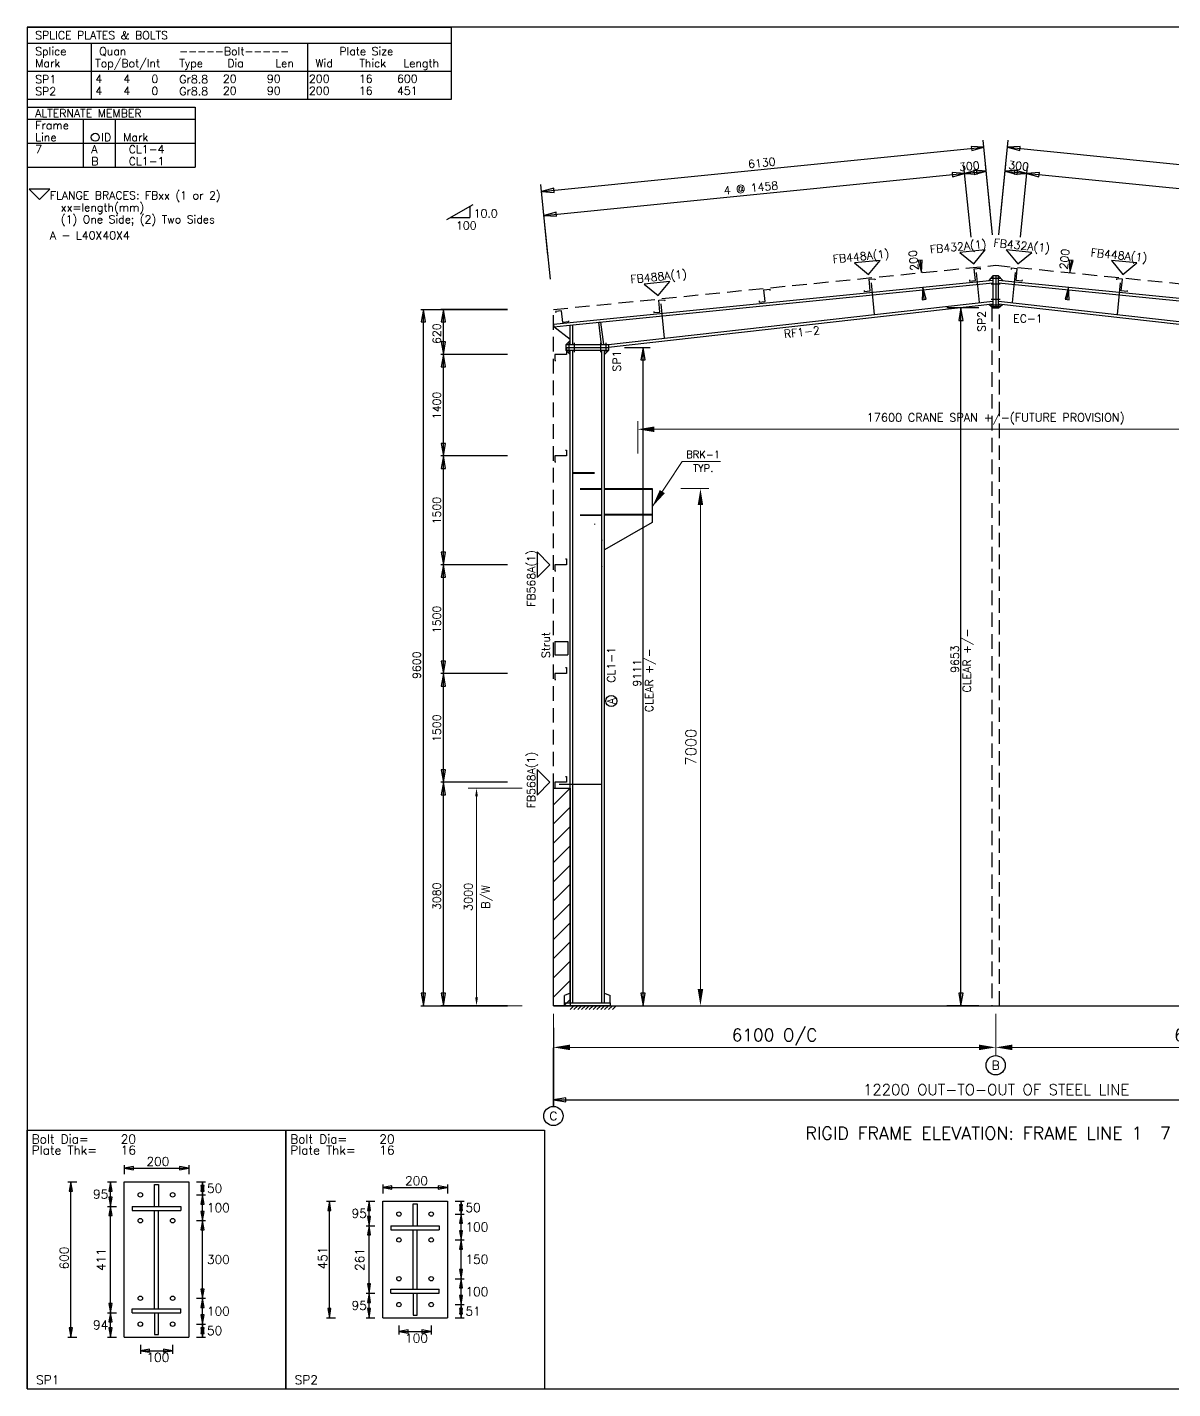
# Model space of a CAD drawing. Extents: x 0 to 26549, y 0 to 18774.
# Drawn here: x 0 to 15799, y 0 to 18774 of the extents above; entities that cross this region are included whole.
import ezdxf
from ezdxf.enums import TextEntityAlignment as Align

# ---------------------------------------------------------------- set-up
doc = ezdxf.new("R2010")
doc.units = 0
doc.header["$MEASUREMENT"] = 0
doc.linetypes.add('CONTIN', pattern=[0])
doc.linetypes.add('DASHED', pattern=[300.99, 200.69, -100.3])
doc.layers.get('0').update_dxf_attribs({"linetype": 'CONTIN'})
doc.layers.get('Defpoints').update_dxf_attribs({"linetype": 'CONTINUOUS'})
for name, color, linetype in [('1', 7, 'CONTIN'), ('10', 10, 'CONTIN'), ('11', 7, 'CONTIN'), ('12', 6, 'CONTIN'), ('13', 1, 'CONTIN'), ('14', 7, 'CONTIN'), ('15', 7, 'CONTIN'), ('2', 6, 'CONTIN'), ('22', 7, 'CONTIN'), ('26', 7, 'CONTIN'), ('3', 7, 'CONTIN'), ('5', 5, 'DASHED')]:
    doc.layers.add(name, color=color, linetype=linetype)
doc.styles.add('SIMPLEX', font='SIMPLEX')
doc.dimstyles.new('FOR D', dxfattribs={"dimscale": 114, "dimtxt": 2, "dimasz": 2, "dimexe": 1, "dimexo": 1, "dimgap": 1, "dimtad": 1, "dimdec": 0, "dimzin": 0, "dimdsep": 46, "dimtxsty": 'SIMPLEX', "dimcen": 1, "dimclrd": 6, "dimclre": 6, "dimclrt": 7, "dimadec": 0, "dimazin": 0, "dimtfac": 1, "dimtdec": 0, "dimtofl": 0, "dimtmove": 0, "dimatfit": 3, "dimfxl": 1, "dimtolj": 1, "dimtzin": 0, "dimlwd": 0, "dimlwe": 0, "dimarcsym": 1})
doc.dimstyles.new('FOR PLAN', dxfattribs={"dimscale": 115, "dimtxt": 2, "dimasz": 2, "dimexe": 1.5, "dimexo": 0.75, "dimgap": 0.9, "dimtad": 1, "dimdec": 0, "dimzin": 0, "dimdsep": 46, "dimtxsty": 'SIMPLEX', "dimcen": 0.09, "dimclrd": 6, "dimclre": 6, "dimclrt": 7, "dimadec": 0, "dimazin": 0, "dimtfac": 1, "dimtdec": 0, "dimtmove": 0, "dimatfit": 3, "dimfxl": 1, "dimtolj": 1, "dimtzin": 0, "dimlwd": 0, "dimlwe": 0, "dimarcsym": 0})

# ---------------------------------------------------------------- blocks, each defined once
blk = doc.blocks.new('ARROWF')
for p, q in [((0, 0), (-172, 29)), ((-172, 29), (-172, -29)), ((-172, -29), (0, 0))]:
    blk.add_line(p, q)
blk = doc.blocks.new('EPBLK1')
for p, q in [((0, 0), (0, 1605.5531)), ((0, 1605.5531), (1605.5531, 1605.5531)), ((1605.5531, 1605.5531), (1605.5531, 0)), ((602.082397, 321.110626), (602.082397, 1284.4425)), ((602.082397, 1284.4425), (1003.4707, 1284.4425)), ((790.233215, 1131.91504), (790.233215, 1268.13013)), ((790.233215, 1268.13013), (815.320007, 1268.13013)), ((815.320007, 1268.13013), (815.320007, 1131.91504)), ((1003.4707, 1284.4425), (1003.4707, 321.110626)), ((652.255981, 1131.91504), (953.297241, 1131.91504)), ((652.255981, 1131.91504), (652.255981, 1106.82825)), ((652.255981, 1106.82825), (953.297241, 1106.82825)), ((790.233215, 497.119354), (790.233215, 1106.82825)), ((815.320007, 497.119354), (815.320007, 1106.82825)), ((953.297241, 1131.91504), (953.297241, 1106.82825)), ((652.255981, 497.119354), (953.297241, 497.119354)), ((652.255981, 472.032593), (652.255981, 497.119354)), ((652.255981, 472.032593), (953.297241, 472.032593)), ((790.233215, 472.032654), (790.233215, 337.423065)), ((815.320007, 337.423065), (815.320007, 472.032654)), ((953.297241, 472.032593), (953.297241, 497.119354)), ((602.082397, 321.110626), (1003.4707, 321.110626)), ((790.233215, 337.423065), (815.320007, 337.423065)), ((0, 0), (1605.5531, 0))]:
    blk.add_line(p, q)
for centre in [(702.429504, 1204.16479), (903.123657, 1204.16479), (702.429504, 1043.6095), (903.123657, 1043.6095), (702.429504, 561.943604), (903.123657, 561.943604), (702.429504, 401.388275), (903.123657, 401.388275)]:
    blk.add_circle(centre, 13.797722)
at = {"layer": '2'}
for p, q in [((602.082397, 1387.80005), (602.082397, 1332.60913)), ((602.082397, 1369.40308), (1003.4707, 1369.40308)), ((1003.4707, 1387.80005), (1003.4707, 1332.60913)), ((252.540131, 1284.4425), (307.731018, 1284.4425)), ((270.937073, 321.110626), (270.937073, 1284.4425)), ((498.724945, 1284.4425), (553.915833, 1284.4425)), ((517.121887, 1131.91504), (517.121887, 1284.4425)), ((1051.63733, 1284.4425), (1106.82813, 1284.4425)), ((1088.43127, 1204.16479), (1088.43127, 1284.4425)), ((1051.63733, 1204.16479), (1106.82813, 1204.16479)), ((1051.63733, 1204.16479), (1106.82813, 1204.16479)), ((1088.43127, 1043.6095), (1088.43127, 1204.16479)), ((498.724945, 1131.91504), (553.915833, 1131.91504)), ((498.724945, 1131.91504), (553.915833, 1131.91504)), ((517.121887, 472.032593), (517.121887, 1131.91504)), ((1051.63733, 1043.6095), (1106.82813, 1043.6095)), ((1051.63733, 1043.6095), (1106.82813, 1043.6095)), ((1088.43127, 561.943604), (1088.43127, 1043.6095)), ((1051.63733, 561.943604), (1106.82813, 561.943604)), ((1051.63733, 561.943604), (1106.82813, 561.943604)), ((1088.43127, 401.388275), (1088.43127, 561.943604)), ((498.724945, 472.032593), (553.915833, 472.032593)), ((498.724945, 472.032593), (553.915833, 472.032593)), ((517.121887, 321.110626), (517.121887, 472.032593)), ((1051.63733, 401.388275), (1106.82813, 401.388275)), ((1051.63733, 401.388275), (1106.82813, 401.388275)), ((1088.43127, 321.110626), (1088.43127, 401.388275)), ((252.540131, 321.110626), (307.731018, 321.110626)), ((498.724945, 321.110626), (553.915833, 321.110626)), ((702.429504, 272.944031), (702.429504, 217.753159)), ((903.123657, 272.944031), (903.123657, 217.753159)), ((1051.63733, 321.110626), (1106.82813, 321.110626)), ((702.429504, 236.150116), (903.123657, 236.150116))]:
    blk.add_line(p, q, dxfattribs=at)
at = {"layer": '2', "xscale": 0.333, "yscale": 0.333, "zscale": 0.333}
for p, rotation in [((602.082397, 1369.40308), 180), ((270.937073, 1284.4425), 90), ((517.121887, 1284.4425), 89.99998470000001), ((1088.43127, 1284.4425), 89.99998470000001), ((517.121887, 1131.91504), 270), ((1088.43127, 1204.16479), 89.99998470000001), ((1088.43127, 1204.16479), 270), ((517.121887, 1131.91504), 89.99998470000001), ((1088.43127, 1043.6095), 270), ((1088.43127, 1043.6095), 89.99998470000001), ((1088.43127, 561.943604), 270), ((517.121887, 472.032593), 270), ((1088.43127, 561.943604), 89.99998470000001), ((517.121887, 472.032593), 89.99998470000001), ((1088.43127, 401.388275), 270), ((270.937073, 321.110626), 270), ((517.121887, 321.110626), 270), ((1088.43127, 401.388275), 89.99998470000001), ((1088.43127, 321.110626), 270), ((702.429504, 236.150116), 180)]:
    blk.add_blockref('ARROWF', p, dxfattribs=dict(at, rotation=rotation))
for p in [(1003.4707, 1369.40308), (903.123657, 236.150116)]:
    blk.add_blockref('ARROWF', p, dxfattribs=at)
at = {"layer": '11', "style": 'SIMPLEX'}
for s, p in [('Bolt Dia=', (27.595444, 1522.76685)), ('20', (580.774353, 1522.76685)), ('Plate Thk=', (27.595444, 1453.7782)), ('16', (580.774353, 1453.7782)), ('200', (740.686829, 1383.20068)), ('50', (1116.02661, 1216.70825)), ('100', (1116.02661, 1096.29175)), ('300', (1116.02661, 775.181091)), ('100', (1116.02661, 454.070496)), ('50', (1116.02661, 333.653992)), ('100', (740.686829, 167.161499)), ('SP1', (55.190888, 27.595444))]:
    blk.add_text(s, height=55.1908875, dxfattribs=at).set_placement(p)
for s, p in [('95', (503.324219, 1208.17871)), ('94', (503.324219, 396.571625))]:
    blk.add_text(s, height=55.1908875, dxfattribs=at).set_placement(p, align=Align.MIDDLE_RIGHT)
blk.add_text('600', height=55.1908875, rotation=90, dxfattribs=at).set_placement((257.139374, 740.686829))
blk.add_text('411', height=55.1908875, rotation=90, dxfattribs=at).set_placement((503.324219, 801.973816), align=Align.BOTTOM_CENTER)
blk = doc.blocks.new('EPBLK2')
for p, q in [((0, 0), (0, 1605.5531)), ((0, 1605.5531), (1605.5531, 1605.5531)), ((1605.5531, 1605.5531), (1605.5531, 0)), ((602.082397, 440.780548), (602.082397, 1164.77258)), ((602.082397, 1164.77258), (1003.4707, 1164.77258)), ((790.233215, 1012.29321), (790.233215, 1148.46021)), ((790.233215, 1148.46021), (815.320007, 1148.46021)), ((815.320007, 1148.46021), (815.320007, 1012.29321)), ((1003.4707, 1164.77258), (1003.4707, 440.780548)), ((652.255981, 1012.29321), (953.297241, 1012.29321)), ((652.255981, 1012.29321), (652.255981, 987.206482)), ((652.255981, 987.206482), (953.297241, 987.206482)), ((790.233215, 618.346619), (790.233215, 987.206482)), ((815.320007, 618.346619), (815.320007, 987.206482)), ((953.297241, 1012.29321), (953.297241, 987.206482)), ((652.255981, 618.346619), (953.297241, 618.346619)), ((652.255981, 593.259827), (652.255981, 618.346619)), ((652.255981, 593.259827), (953.297241, 593.259827)), ((790.233215, 593.259888), (790.233215, 457.092987)), ((815.320007, 457.092987), (815.320007, 593.259888)), ((953.297241, 593.259827), (953.297241, 618.346619)), ((602.082397, 440.780548), (1003.4707, 440.780548)), ((790.233215, 457.092987), (815.320007, 457.092987)), ((0, 0), (1605.5531, 0))]:
    blk.add_line(p, q)
for centre in [(702.429504, 1084.49487), (903.123657, 1084.49487), (702.429504, 923.939636), (903.123657, 923.939636), (702.429504, 683.106628), (903.123657, 683.106628), (702.429504, 522.551331), (903.123657, 522.551331)]:
    blk.add_circle(centre, 13.797722)
at = {"layer": '2'}
for p, q in [((602.082397, 1268.13013), (602.082397, 1212.93921)), ((1003.4707, 1268.13013), (1003.4707, 1212.93921)), ((602.082397, 1249.73315), (1003.4707, 1249.73315)), ((252.540131, 1164.77258), (307.731018, 1164.77258)), ((270.937073, 440.780548), (270.937073, 1164.77258)), ((498.724945, 1164.77258), (553.915833, 1164.77258)), ((517.121887, 1012.29321), (517.121887, 1164.77258)), ((1051.63733, 1164.77258), (1106.82813, 1164.77258)), ((1088.43127, 1084.49487), (1088.43127, 1164.77258)), ((1051.63733, 1084.49487), (1106.82813, 1084.49487)), ((1051.63733, 1084.49487), (1106.82813, 1084.49487)), ((1088.43127, 923.939636), (1088.43127, 1084.49487)), ((498.724945, 1012.29321), (553.915833, 1012.29321)), ((498.724945, 1012.29321), (553.915833, 1012.29321)), ((517.121887, 593.259888), (517.121887, 1012.29321)), ((1051.63733, 923.939636), (1106.82813, 923.939636)), ((1051.63733, 923.939636), (1106.82813, 923.939636)), ((1088.43127, 683.106628), (1088.43127, 923.939636)), ((1051.63733, 683.106628), (1106.82813, 683.106628)), ((1051.63733, 683.106628), (1106.82813, 683.106628)), ((1088.43127, 522.551331), (1088.43127, 683.106628)), ((498.724945, 593.259888), (553.915833, 593.259888)), ((498.724945, 593.259888), (553.915833, 593.259888)), ((517.121887, 440.780548), (517.121887, 593.259888)), ((1051.63733, 522.551331), (1106.82813, 522.551331)), ((1051.63733, 522.551331), (1106.82813, 522.551331)), ((1088.43127, 440.780548), (1088.43127, 522.551331)), ((252.540131, 440.780548), (307.731018, 440.780548)), ((498.724945, 440.780548), (553.915833, 440.780548)), ((1051.63733, 440.780548), (1106.82813, 440.780548)), ((702.429504, 392.613953), (702.429504, 337.423065)), ((702.429504, 355.820038), (903.123657, 355.820038)), ((903.123657, 392.613953), (903.123657, 337.423065))]:
    blk.add_line(p, q, dxfattribs=at)
at = {"layer": '2', "xscale": 0.333, "yscale": 0.333, "zscale": 0.333}
for p, rotation in [((602.082397, 1249.73315), 180), ((270.937073, 1164.77258), 90), ((517.121887, 1164.77258), 89.99998470000001), ((1088.43127, 1164.77258), 89.99998470000001), ((1088.43127, 1084.49487), 270), ((517.121887, 1012.29321), 270), ((1088.43127, 1084.49487), 89.99998470000001), ((517.121887, 1012.29321), 89.99998470000001), ((1088.43127, 923.939636), 270), ((1088.43127, 923.939636), 89.99998470000001), ((1088.43127, 683.106628), 89.99998470000001), ((1088.43127, 683.106628), 270), ((517.121887, 593.259888), 89.99998470000001), ((517.121887, 593.259888), 270), ((1088.43127, 522.551331), 89.99998470000001), ((1088.43127, 522.551331), 270), ((270.937073, 440.780548), 270), ((517.121887, 440.780548), 270), ((1088.43127, 440.780548), 270), ((702.429504, 355.820038), 180)]:
    blk.add_blockref('ARROWF', p, dxfattribs=dict(at, rotation=rotation))
for p in [(1003.4707, 1249.73315), (903.123657, 355.820038)]:
    blk.add_blockref('ARROWF', p, dxfattribs=at)
at = {"layer": '11', "style": 'SIMPLEX'}
for s, p in [('Bolt Dia=', (27.595444, 1522.76685)), ('20', (580.774353, 1522.76685)), ('Plate Thk=', (27.595444, 1453.7782)), ('16', (580.774353, 1453.7782)), ('200', (740.686829, 1263.53088)), ('50', (1116.02661, 1097.03833)), ('100', (1116.02661, 976.621887)), ('150', (1116.02661, 775.927673)), ('100', (1116.02661, 575.233521)), ('51', (1116.02661, 454.070496)), ('100', (740.686829, 286.831421)), ('SP2', (55.190888, 27.595444))]:
    blk.add_text(s, height=55.1908875, dxfattribs=at).set_placement(p)
for p in [(503.324219, 1088.53296), (503.324219, 517.020203)]:
    blk.add_text('95', height=55.1908875, dxfattribs=at).set_placement(p, align=Align.MIDDLE_RIGHT)
blk.add_text('451', height=55.1908875, rotation=90, dxfattribs=at).set_placement((257.139374, 740.686829))
blk.add_text('261', height=55.1908875, rotation=90, dxfattribs=at).set_placement((503.324219, 802.77655), align=Align.BOTTOM_CENTER)
blk = doc.blocks.new('RF1BLT1', base_point=(0, 22.86))
at = {"layer": '3'}
for p, q in [((0, 22.86), (134.62, 22.86)), ((0, 22.86), (0, 0)), ((134.62, 0), (134.62, 22.86)), ((0, 17.78), (134.62, 17.78)), ((20.32, 17.78), (20.32, 0)), ((88.9, 17.78), (88.9, 0)), ((0, 8.89), (134.62, 8.89)), ((0, 0), (134.62, 0)), ((0, 0), (134.62, 0))]:
    blk.add_line(p, q, dxfattribs=at)
at = {"layer": '1', "style": 'SIMPLEX'}
for s, p in [('SPLICE PLATES & BOLTS', (2.54, 19.05)), ('Splice', (2.54, 13.97)), ('Top/Bot/Int', (21.59, 10.16)), ('Quan', (22.86, 13.97)), ('-----Bolt-----', (48.26, 13.97)), ('Plate Size', (99.06, 13.97)), ('Mark', (2.54, 10.16)), ('Type', (48.26, 10.16)), ('Dia', (63.5, 10.16)), ('Len', (78.74, 10.16)), ('Wid', (91.44, 10.16)), ('Thick', (105.41, 10.16)), ('Length', (119.38, 10.16)), ('SP1', (2.54, 5.08)), ('   4', (15.94, 5.18)), ('   4', (24.83, 5.18)), ('   0', (33.72, 5.18)), ('Gr8.8', (48.26, 5.08)), ('        20', (46.95, 5.23)), ('        90', (60.92, 5.23)), ('       200', (76.16, 5.23)), ('        16', (90.13, 5.23)), ('       600', (104.1, 5.23)), ('SP2', (2.54, 1.27)), ('   4', (15.94, 1.37)), ('   4', (24.83, 1.37)), ('   0', (33.72, 1.37)), ('Gr8.8', (48.26, 1.27)), ('        20', (46.95, 1.42)), ('        90', (60.92, 1.42)), ('       200', (76.16, 1.42)), ('        16', (90.13, 1.42)), ('       451', (104.1, 1.42))]:
    blk.add_text(s, height=2.54, dxfattribs=at).set_placement(p)
blk = doc.blocks.new('RF1ID')
for p, q in [((0, 0), (2318.01733, 0)), ((0, 0), (0, -827.86334)), ((2318.01733, 0), (2318.01733, -827.86334)), ((0, -165.57266), (2318.01733, -165.57266)), ((0, -165.57266), (2318.01733, -165.57266)), ((772.672424, -165.57266), (772.672424, -827.86334)), ((1214.19946, -165.57266), (1214.19946, -827.86334)), ((0, -496.71799), (2318.01733, -496.71799)), ((0, -496.71799), (2318.01733, -496.71799)), ((0, -827.86334), (2318.01733, -827.86334)), ((0, -827.86334), (2318.01733, -827.86334)), ((0, -827.86334), (2318.01733, -827.86334))]:
    blk.add_line(p, q)
at = {"layer": '14'}
blk.add_circle((938.245117, -413.93173), 55.190888, dxfattribs=at)
at = {"layer": '14', "style": 'SIMPLEX'}
for s, p in [('ALTERNATE MEMBER', (110.381775, -137.97722)), ('Frame', (110.381775, -303.54987)), ('Line', (110.381775, -469.12256)), ('ID', (1021.03143, -469.12256)), ('Mark', (1324.5813, -469.12256))]:
    blk.add_text(s, height=110.381775, dxfattribs=at).set_placement(p)
at = {"layer": '26', "style": 'SIMPLEX'}
for s, p in [('7', (110.381775, -634.69519)), ('A', (883.054199, -634.69519)), (' CL1-4', (1324.5813, -634.69519)), ('B', (883.054199, -800.26794)), (' CL1-1', (1324.5813, -800.26794))]:
    blk.add_text(s, height=110.381775, dxfattribs=at).set_placement(p)
blk = doc.blocks.new('MARKER')
for p, q in [((176.610855, 176.610855), (-176.61086, 176.610855)), ((-176.61086, 176.610855), (0, 0)), ((0, 0), (176.610855, 176.610855))]:
    blk.add_line(p, q)
blk = doc.blocks.new('RF1FBR')
at = {"xscale": 0.8, "yscale": 0.8, "zscale": 0.8}
blk.add_blockref('MARKER', (168.884125, -331.14532), dxfattribs=at)
at = {"layer": '14', "style": 'SIMPLEX'}
for s, p in [('FLANGE BRACES: FBxx (1 or 2)', (312.380463, -331.14532)), ('  xx=length(mm)', (312.380463, -496.71799)), ('  (1) One Side; (2) Two Sides', (312.380463, -662.29065)), ('A - L40X40X4', (312.380463, -883.05414))]:
    blk.add_text(s, height=110.381775, dxfattribs=at).set_placement(p)
blk = doc.blocks.new('ZCOL')
for p, q in [((10.2, 0), (0, 0)), ((0, 0), (0, -25.4)), ((10.2, -2.5), (10.2, 0)), ((-10.2, -25.4), (-10.2, -22.9)), ((0, -25.4), (-10.2, -25.4))]:
    blk.add_line(p, q)
blk = doc.blocks.new('*D33')
at = {"color": 6, "linetype": 'Continuous', "lineweight": 0}
for p, q in [((7257, 5168), (7257, 4593)), ((13357, 5168), (13357, 4593)), ((7485, 4707), (13129, 4707))]:
    blk.add_line(p, q, dxfattribs=at)
at = {"color": 6, "linetype": 'Continuous'}
for points in [[(7485, 4745), (7485, 4669), (7257, 4707)], [(13129, 4669), (13129, 4745), (13357, 4707)]]:
    blk.add_solid(points, dxfattribs=at)
at = {"layer": 'Defpoints', "color": 0, "linetype": 'Continuous'}
for p in [(7257, 5282), (13357, 5282), (13357, 4707)]:
    blk.add_point(p, dxfattribs=at)
at = {"color": 7, "linetype": 'Continuous', "insert": (10307, 4849), "char_height": 171, "attachment_point": 5, "style": 'SIMPLEX'}
blk.add_mtext('\\A1;6100 O/C', dxfattribs=at)
blk = doc.blocks.new('*D34')
at = {"color": 6, "linetype": 'Continuous', "lineweight": 0}
for p, q in [((13357, 5168), (13357, 4593)), ((19457, 5168), (19457, 4593)), ((13585, 4707), (19229, 4707))]:
    blk.add_line(p, q, dxfattribs=at)
at = {"color": 6, "linetype": 'Continuous'}
for points in [[(13585, 4745), (13585, 4669), (13357, 4707)], [(19229, 4669), (19229, 4745), (19457, 4707)]]:
    blk.add_solid(points, dxfattribs=at)
at = {"layer": 'Defpoints', "color": 0, "linetype": 'Continuous'}
for p in [(13357, 5282), (19457, 5282), (19457, 4707)]:
    blk.add_point(p, dxfattribs=at)
at = {"color": 7, "linetype": 'Continuous', "insert": (16407, 4849), "char_height": 171, "attachment_point": 5, "style": 'SIMPLEX'}
blk.add_mtext('\\A1;6100 C/O', dxfattribs=at)
blk = doc.blocks.new('*D39')
at = {"color": 6, "linetype": 'Continuous', "lineweight": 0}
for p, q in [((6824, 8282), (6083, 8282)), ((6197, 8168), (6197, 5396)), ((6824, 5282), (6083, 5282))]:
    blk.add_line(p, q, dxfattribs=at)
at = {"color": 6, "linetype": 'Continuous'}
for points in [[(6216, 8168), (6178, 8168), (6197, 8282)], [(6178, 5396), (6216, 5396), (6197, 5282)]]:
    blk.add_solid(points, dxfattribs=at)
at = {"layer": 'Defpoints', "color": 0, "linetype": 'Continuous'}
for p in [(6938, 8282), (6197, 5282), (6938, 5282)]:
    blk.add_point(p, dxfattribs=at)
at = {"color": 7, "linetype": 'Continuous', "char_height": 114, "attachment_point": 5, "rotation": 90, "style": 'SIMPLEX'}
for s, insert in [('\\A1;3000 ', (6083, 6782)), ('B/W', (6341, 6782))]:
    blk.add_mtext(s, dxfattribs=dict(at, insert=insert))
blk = doc.blocks.new('*D43')
at = {"color": 6, "linetype": 'Continuous', "lineweight": 0}
for p, q in [((8421, 12896), (8421, 13344)), ((18293, 12896), (18293, 13344)), ((8649, 13230), (18065, 13230))]:
    blk.add_line(p, q, dxfattribs=at)
at = {"color": 6, "linetype": 'Continuous'}
for points in [[(8649, 13268), (8649, 13192), (8421, 13230)], [(18065, 13192), (18065, 13268), (18293, 13230)]]:
    blk.add_solid(points, dxfattribs=at)
at = {"layer": 'Defpoints', "color": 0, "linetype": 'Continuous'}
for p in [(18293, 13230), (8421, 12782), (18293, 12782)]:
    blk.add_point(p, dxfattribs=at)
at = {"color": 7, "linetype": 'Continuous', "insert": (13357, 13374), "char_height": 114, "attachment_point": 5, "style": 'SIMPLEX'}
blk.add_mtext('\\A1;17600 CRANE SPAN +/-(FUTURE PROVISION)', dxfattribs=at)
blk = doc.blocks.new('*D48')
at = {"color": 6, "linetype": 'Continuous', "lineweight": 0}
for p, q in [((9014, 12412), (9399, 12412)), ((9285, 12184), (9285, 5510)), ((9215, 5282), (9399, 5282))]:
    blk.add_line(p, q, dxfattribs=at)
at = {"color": 6, "linetype": 'Continuous'}
for points in [[(9323, 12184), (9247, 12184), (9285, 12412)], [(9247, 5510), (9323, 5510), (9285, 5282)]]:
    blk.add_solid(points, dxfattribs=at)
at = {"layer": 'Defpoints', "color": 0, "linetype": 'Continuous'}
for p in [(8900, 12412), (9101, 5282), (9285, 5282)]:
    blk.add_point(p, dxfattribs=at)
at = {"color": 7, "linetype": 'Continuous', "insert": (9154, 8847), "char_height": 148.2, "attachment_point": 5, "rotation": 90, "style": 'SIMPLEX'}
blk.add_mtext('\\A1;7000', dxfattribs=at)

msp = doc.modelspace()

# ---------------------------------------------------------------- hatches: boundary and pattern name
at = {"linetype": 'Continuous'}
h = msp.add_hatch(dxfattribs=at)
h.set_pattern_fill('ANSI31', color=1, scale=1500)
h.paths.add_polyline_path([(19227, 8281.9), (19457, 8281.9), (19457, 5281.9), (19227, 5281.9)])
h.paths.add_polyline_path([(7257, 8281.9), (7487, 8281.9), (7487, 5281.9), (7257, 5281.9)])

# ---------------------------------------------------------------- linework, layer by layer
msp.add_lwpolyline([(7257, 8281.9), (7487, 8281.9), (7487, 5281.9), (7257, 5281.9)], close=True, dxfattribs=at)
at = {"layer": '1'}
for p, q in [((7257, 14680.9), (13318.9, 15287.1)), ((7525.1, 14669.5), (13318.9, 15248.8)), ((11639.2, 15248.4), (11682.8, 14813)), ((13089.6, 15393.4), (13131.3, 14976)), ((13420.5, 15308), (13293.5, 15308)), ((13420.5, 15231.8), (13293.5, 15231.8)), ((13318.9, 15346.1), (13318.9, 14903.9)), ((13395.1, 15346.1), (13318.9, 15346.1)), ((13357, 15346.1), (13357, 14903.9)), ((13395.1, 14903.9), (13395.1, 15346.1)), ((13395.1, 15287.1), (19457, 14680.9)), ((13395.1, 15248.8), (19188.9, 14669.5)), ((13624.5, 15393.4), (13582.7, 14976)), ((15074.9, 15248.4), (15031.3, 14813)), ((7975.9, 14395.8), (13318.9, 14997.1)), ((7975.9, 14357.5), (13318.9, 14958.8)), ((8738.5, 14958.3), (8785.6, 14486.9)), ((13420.5, 15018.2), (13293.5, 15018.2)), ((13420.5, 14942), (13293.5, 14942)), ((13318.9, 14903.9), (13395.1, 14903.9)), ((13395.1, 14997.1), (18738.1, 14395.8)), ((13395.1, 14958.8), (18738.1, 14357.5)), ((7257, 14680.9), (7260.8, 14643)), ((7260.8, 14643), (7525.1, 14669.5)), ((7487, 14395.8), (7487, 14665.7)), ((7525.1, 14395.8), (7525.1, 14669.5)), ((7883.4, 14705.3), (7908.6, 14708.3)), ((7920.6, 14395.6), (7883.4, 14705.3)), ((7908.6, 14708.3), (7945.8, 14398.6)), ((7487, 14466.3), (7260.8, 14643)), ((8020.4, 14395.8), (7429.9, 14395.8)), ((7429.9, 14395.8), (7429.9, 14319.6)), ((7429.9, 14357.7), (8020.4, 14357.7)), ((7429.9, 14319.6), (8020.4, 14319.6)), ((7468, 14421.2), (7468, 14294.2)), ((7487, 5320), (7487, 14319.6)), ((7525.1, 5320), (7525.1, 14319.6)), ((7544.2, 14421.2), (7544.2, 14294.2)), ((7906.1, 14421.2), (7906.1, 14294.2)), ((7925.1, 5320), (7925.1, 14319.6)), ((7963.2, 5320), (7963.2, 14319.6)), ((7982.3, 14421.2), (7982.3, 14294.2)), ((8020.4, 14319.6), (8020.4, 14395.8)), ((7525.1, 12631.9), (7825.1, 12631.9)), ((7525.1, 12631.9), (7825.1, 12631.9)), ((7525.1, 12625.9), (7825.1, 12625.9)), ((7525.1, 12625.9), (7825.1, 12625.9)), ((7625.1, 12411.9), (7925.1, 12411.9)), ((7625.1, 12411.9), (7925.1, 12411.9)), ((7625.1, 12405.9), (7925.1, 12405.9)), ((7625.1, 12405.9), (7925.1, 12405.9)), ((7963.2, 12411.9), (8621.2, 12411.9)), ((7963.2, 12411.9), (8621.2, 12411.9)), ((7963.2, 12403.9), (8621.2, 12403.9)), ((7963.2, 12403.9), (8621.2, 12403.9)), ((8621.2, 12411.9), (8621.2, 12045.9)), ((7625.1, 12051.9), (7925.1, 12051.9)), ((7625.1, 12051.9), (7925.1, 12051.9)), ((7625.1, 12045.9), (7925.1, 12045.9)), ((7625.1, 12045.9), (7925.1, 12045.9)), ((8621.2, 12053.9), (7963.2, 12053.9)), ((8621.2, 12053.9), (7963.2, 12053.9)), ((8621.2, 12045.9), (7963.2, 12045.9)), ((8621.2, 12045.9), (7963.2, 12045.9)), ((8621.2, 12045.9), (8621.2, 11945.9)), ((7825.1, 11923.9), (7825.1, 11917.9)), ((7825.1, 11923.9), (7825.1, 11917.9)), ((8621.2, 11945.9), (7963.2, 11566.1)), ((7925.1, 11703.9), (7925.1, 11697.9)), ((7925.1, 11703.9), (7925.1, 11697.9)), ((7925.1, 11343.9), (7925.1, 11337.9)), ((7925.1, 11343.9), (7925.1, 11337.9)), ((7337.5, 8337.9), (7925.1, 8337.9)), ((7487, 5453.9), (7410.8, 5421.6)), ((7963.2, 5453.9), (8039.4, 5421.6)), ((7410.8, 5320), (7410.8, 5421.6)), ((7410.8, 5281.9), (7410.8, 5320)), ((7410.8, 5320), (8039.4, 5320)), ((8039.4, 5281.9), (7410.8, 5281.9)), ((7487, 5320), (7963.2, 5320)), ((8039.4, 5320), (8039.4, 5421.6)), ((8039.4, 5320), (8039.4, 5281.9))]:
    msp.add_line(p, q, dxfattribs=at)
at = {"layer": '10'}
for p, q in [((7276.1, 10302.4), (7276.1, 10121.5)), ((7276.1, 10302.4), (7457, 10302.4)), ((7457, 10302.4), (7457, 10121.5)), ((7276.1, 10121.5), (7457, 10121.5))]:
    msp.add_line(p, q, dxfattribs=at)
at = {"layer": '12'}
for p, q in [((13016.7, 15880.4), (12919.2, 16854.9)), ((13315.2, 15910.2), (13217.8, 16884.7)), ((13398.9, 15910.2), (13496.3, 16884.7)), ((13697.4, 15880.4), (13794.8, 16854.9)), ((7215.2, 15300.2), (7117.8, 16274.7)), ((5426.9, 14881.9), (6622.7, 14881.9)), ((6622.7, 14881.9), (5702.9, 14881.9)), ((13126.3, 14903.9), (12684.8, 14903.9)), ((8236.2, 14357.5), (8589.4, 14357.5)), ((6622.7, 14261.9), (5702.9, 14261.9)), ((6622.7, 12861.9), (5702.9, 12861.9)), ((6622.7, 11361.9), (5702.9, 11361.9)), ((6622.7, 9861.9), (5702.9, 9861.9)), ((6622.7, 8361.9), (5702.9, 8361.9)), ((5426.9, 5281.9), (6622.7, 5281.9)), ((6622.7, 5281.9), (5702.9, 5281.9)), ((8236.2, 5281.9), (8589.4, 5281.9)), ((13126.3, 5281.9), (12684.8, 5281.9)), ((7257, 4978.9), (7257, 3893.6)), ((7257, 3893.6), (7257, 4700.7))]:
    msp.add_line(p, q, dxfattribs=at)
at = {"layer": '13'}
for centre in [(13357, 4460.7), (7257, 3761.1)]:
    msp.add_circle(centre, 132.5, dxfattribs=at)
at = {"layer": '2'}
for p, q in [((7094.4, 16508.4), (13194.4, 17118.4)), ((13282.3, 16239.7), (13184.8, 17214.2)), ((13431.8, 16239.7), (13529.3, 17214.2)), ((13519.7, 17118.4), (19619.7, 16508.4)), ((7127.4, 16178.9), (13227.4, 16788.9)), ((13486.7, 16788.9), (19586.7, 16178.9)), ((7182.3, 15629.7), (7084.8, 16604.2)), ((12316.9, 15554.3), (12333.3, 15389.6)), ((14397.2, 15554.3), (14380.7, 15389.6)), ((12369.7, 15025.8), (12353.2, 15190.6)), ((14344.4, 15025.8), (14360.8, 15190.6)), ((5463.7, 5281.9), (5463.7, 14881.9)), ((5739.7, 5281.9), (5739.7, 14881.9)), ((12877.4, 5281.9), (12877.4, 14903.9)), ((8493.1, 5281.9), (8493.1, 14357.5)), ((7257, 5281.9), (19457, 5281.9)), ((7487, 5281.9), (8145.9, 5281.9)), ((7487, 5229), (7540, 5281.9)), ((7540, 5229), (7593, 5281.9)), ((7593, 5229), (7646, 5281.9)), ((7646, 5229), (7699, 5281.9)), ((7699, 5229), (7752, 5281.9)), ((7752, 5229), (7804.9, 5281.9)), ((7804.9, 5229), (7857.9, 5281.9)), ((7857.9, 5229), (7910.9, 5281.9)), ((7910.9, 5229), (7963.9, 5281.9)), ((7963.9, 5229), (8016.9, 5281.9)), ((8016.9, 5229), (8069.9, 5281.9)), ((8069.9, 5229), (8122.8, 5281.9)), ((7257, 3983.2), (19457, 3983.2))]:
    msp.add_line(p, q, dxfattribs=at)
at = {"layer": '22'}
for p, q in [((26548.5, 18773.6), (0, 18773.6)), ((0, 18773.6), (0, 0)), ((0, 0), (26548.5, 0))]:
    msp.add_line(p, q, dxfattribs=at)
at = {"layer": '3'}
for p, q in [((5789, 16123.9), (6148.4, 16331.4)), ((5834.9, 16150.4), (6102.5, 16150.4)), ((6102.5, 16304.9), (6102.5, 16150.4)), ((13318.9, 15346.1), (13260.3, 15281.3)), ((13395.1, 15346.1), (13453.8, 15281.3)), ((13318.9, 14903.9), (13264.4, 14952.6)), ((13395.1, 14903.9), (13449.7, 14952.6)), ((7429.9, 14395.8), (7487, 14453)), ((7429.9, 14319.6), (7487, 14262.5)), ((8020.4, 14319.6), (7963.2, 14262.5))]:
    msp.add_line(p, q, dxfattribs=at)
msp.add_circle((8055.2, 9483.2), 77.3, dxfattribs=at)
at = {"layer": '5'}
for p, q in [((7257, 14881.9), (13357, 15491.9)), ((13357, 15491.9), (19457, 14881.9)), ((7257, 8281.9), (7257, 14881.9)), ((13407.8, 14919), (13306.2, 14919)), ((13306.2, 14919), (13306.2, 5281.9)), ((13407.8, 14919), (13306.2, 14919)), ((13306.2, 14919), (13306.2, 5281.9)), ((13407.8, 5281.9), (13407.8, 14919)), ((13407.8, 5281.9), (13407.8, 14919)), ((13306.2, 5281.9), (13407.8, 5281.9)), ((13306.2, 5281.9), (13407.8, 5281.9))]:
    msp.add_line(p, q, dxfattribs=at)

# ---------------------------------------------------------------- block references
for name, p, xscale, yscale, zscale in [('RF1BLT1', (0, 18773.6), 43.4573937, 43.4573937, 43.4573937), ('EPBLK1', (0, 0), 2.221054167885526, 2.221054167885526, 2.221054167885526), ('EPBLK2', (3566, 0), 2.221054167885526, 2.221054167885526, 2.221054167885526)]:
    msp.add_blockref(name, p, dxfattribs=dict(xscale=xscale, yscale=yscale, zscale=zscale))
for name, p in [('RF1ID', (0, 17669.8)), ('RF1FBR', (0, 16731.5))]:
    msp.add_blockref(name, p)
at = {"layer": '10'}
for p, xscale, yscale, zscale, rotation in [((13076.5, 15282), -8, -6.374015799999999, -6.374015799999999, 5.710592720000001), ((13637.6, 15282), 8, -6.374015799999999, -6.374015799999999, 354.2894072), ((11626.1, 15137), -8, -6.374015799999999, -6.374015799999999, 5.710592720000001), ((15087.9, 15137), 8, -6.374015799999999, -6.374015799999999, 354.2894072), ((10175.8, 14992), -8, -6.374015799999999, -6.374015799999999, 5.710592720000001), ((7384.9, 14702.6), 8, -6.3740077, -6.3740077, 5.71059272), ((8725.4, 14846.9), -8, -6.374015799999999, -6.374015799999999, 5.710592720000001), ((7438, 14261.9), 8, -6.374015799999999, -6.374015799999999, 89.99998470000001), ((7438, 12861.9), 8, -6.374015799999999, -6.374015799999999, 89.99998470000001), ((7438, 11361.9), 8, -6.374015799999999, -6.374015799999999, 89.99998470000001), ((7438, 9861.9), 8, -6.374015799999999, -6.374015799999999, 89.99998470000001), ((7438, 8361.9), 8, -6.374015799999999, -6.374015799999999, 89.99998470000001)]:
    msp.add_blockref('ZCOL', p, dxfattribs=dict(at, xscale=xscale, yscale=yscale, zscale=zscale, rotation=rotation))
at = {"layer": '2'}
for p, rotation in [((13194.4, 17118.4), 5.71059272), ((13519.7, 17118.4), 174.289413), ((12928.8, 16759), 5.71059272), ((12928.8, 16759), 185.710587), ((13227.4, 16788.9), 5.71059272), ((13486.7, 16788.9), 174.289413), ((13785.2, 16759), 354.2894072), ((13785.2, 16759), 174.289413), ((7094.4, 16508.4), 185.710587), ((7127.4, 16178.9), 185.710587), ((12333.3, 15389.6), 275.710602), ((14380.7, 15389.6), 264.289398), ((12353.2, 15190.6), 95.7105942), ((14360.8, 15190.6), 84.2894058), ((5463.7, 14881.9), 90), ((5739.7, 14881.9), 90), ((12877.4, 14903.9), 90), ((5739.7, 14261.9), 270), ((8493.1, 14357.5), 90), ((5739.7, 14261.9), 90), ((5739.7, 12861.9), 270), ((5739.7, 12861.9), 90), ((5739.7, 11361.9), 270), ((5739.7, 11361.9), 90), ((5739.7, 9861.9), 270), ((5739.7, 9861.9), 90), ((5739.7, 8361.9), 270), ((5739.7, 8361.9), 90), ((5463.7, 5281.9), 270), ((5739.7, 5281.9), 270), ((5739.7, 5281.9), 270), ((8493.1, 5281.9), 270), ((12877.4, 5281.9), 270), ((7257, 3983.2), 180)]:
    msp.add_blockref('ARROWF', p, dxfattribs=dict(at, rotation=rotation))
at = {"layer": '3'}
for p, rotation in [((13053.7, 15510), 5.71059272), ((13660.3, 15510), 354.2894072), ((11603.4, 15365), 5.71059272), ((15110.7, 15365), 354.2894072), ((8702.6, 15074.9), 5.71059272), ((7208.9, 11361.9), 89.99998470000001), ((7208.9, 8361.9), 89.99998470000001)]:
    msp.add_blockref('MARKER', p, dxfattribs=dict(at, rotation=rotation))

# ---------------------------------------------------------------- texts
at = {"color": 7, "linetype": 'ByBlock', "lineweight": 0, "char_height": 100, "attachment_point": 5, "style": 'SIMPLEX'}
for s, insert in [('\\A1;BRK-1', (9322.5, 12882.4)), ('\\A1;TYP.', (9322.5, 12693.3))]:
    msp.add_mtext(s, dxfattribs=dict(at, insert=insert))
at = {"layer": '11', "style": 'SIMPLEX'}
for s, rotation, p in [('6130', 5.71059, (9948.5, 16830.8)), ('300', 5.71059, (12857.6, 16788.9)), ('300', 354.28941, (13527, 16821.8)), ('4 @ 1458', 5.71059, (9612.5, 16464.4)), ('200', 95.71059, (12293.1, 15422.5)), ('200', 84.28941, (14347.8, 15429.8)), ('620', 90.00021, (5702.9, 14406.4)), ('1400', 90.00021, (5702.9, 13368.8)), ('1500', 90.00021, (5702.9, 11918.8)), ('1500', 90.00021, (5702.9, 10418.8)), ('CLEAR +/-', 90, (13015.4, 9601.7)), ('9600', 90.00021, (5426.9, 9787.6)), ('CLEAR +/-', 90, (8631.1, 9328.5)), ('9653', 90, (12849.8, 9872.2)), ('9111', 90, (8465.5, 9681.7)), ('1500', 90.00021, (5702.9, 8918.8)), ('3080', 90.00021, (5702.9, 6601.2))]:
    msp.add_text(s, height=110.38, rotation=rotation, dxfattribs=at).set_placement(p)
for s in ['12200 OUT-TO-OUT OF STEEL', '12200 OUT-TO-OUT OF STEEL LINE']:
    msp.add_text(s, height=150, dxfattribs=at).set_placement((11529, 4049.9))
at = {"layer": '13', "style": 'SIMPLEX'}
for s, p in [('B', (13357, 4460.7)), ('C', (7257, 3761.1))]:
    msp.add_text(s, height=119.2, dxfattribs=at).set_placement(p, align=Align.MIDDLE_CENTER)
at = {"layer": '15', "style": 'SIMPLEX'}
msp.add_text('RIGID FRAME ELEVATION: FRAME LINE 1  7', height=176.611, dxfattribs=at).set_placement((13253.1, 3435.5), align=Align.CENTER)
at = {"layer": '3', "style": 'SIMPLEX'}
for s, p in [('10.0', (6157.7, 16150.4)), ('100', (5913.5, 15984.8)), ('EC-1', (13598, 14701.4))]:
    msp.add_text(s, height=110.38, dxfattribs=at).set_placement(p)
for s, height, rotation, p in [('FB432A(1)', 110.38, 5.71059, (12456.9, 15654.5)), ('FB432A(1)', 110.38, 354.28941, (13323.6, 15747.8)), ('FB448A(1)', 110.38, 5.71059, (11116.3, 15520.4)), ('FB448A(1)', 110.38, 354.28941, (14664.1, 15613.8)), ('FB488A(1)', 110.38, 5.71059, (8325.4, 15241.3)), ('SP2', 110.38, 90, (13218.5, 14572.8)), (' RF1-2', 110.38, 6.42105, (10367.7, 14478.6)), ('SP1', 110.38, 90, (8186, 14026.6)), ('FB568A(1)', 110.38, 89.99998, (7005.8, 10782.4)), ('Strut', 110.38, 89.99998, (7208.9, 10074.6)), (' CL1-1', 110.38, 89.99998, (8110.4, 9659.8)), ('A', 110.4, 89.99998, (8110.4, 9439)), ('FB568A(1)', 110.38, 89.99998, (7005.8, 8003.2))]:
    msp.add_text(s, height=height, rotation=rotation, dxfattribs=at).set_placement(p)

# ---------------------------------------------------------------- dimensions: what is measured, and where the dimension line sits
at = {"linetype": 'Continuous'}
for base, p1, p2, text, override, picture, middle in [((18292.8, 13230), (8421.2, 12781.9), (18292.8, 12781.9), '17600 CRANE SPAN +/-(FUTURE PROVISION)', {"dimtxt": 1, "dimgap": 0.5, "dimtxsty": 'SIMPLEX'}, '*D43', (13357, 13373.8)), ((13357, 4707.1), (7257, 5281.9), (13357, 5281.9), '<> O/C', {"dimtxt": 1.5, "dimgap": 0.1, "dimtxsty": 'SIMPLEX'}, '*D33', (10307, 4848.8)), ((19457, 4707.1), (13357, 5281.9), (19457, 5281.9), '<> C/O', {"dimtxt": 1.5, "dimgap": 0.1, "dimtxsty": 'SIMPLEX', "dimtmove": 1}, '*D34', (16407, 4848.8))]:
    dim = msp.add_linear_dim(base=base, p1=p1, p2=p2, text=text, dimstyle='FOR D', override=override, dxfattribs=at)
    dim.commit()
    dim.dimension.update_dxf_attribs({"geometry": picture, "text_midpoint": middle})
for base, p1, p2, text, override, picture, middle in [((9285.1, 5281.9), (8900.5, 12411.9), (9100.8, 5281.9), '7000', {"dimtxt": 1.3, "dimgap": 0.5, "dimtxsty": 'SIMPLEX'}, '*D48', (9154, 8846.9)), ((6196.8, 5281.9), (6938.2, 8281.9), (6938.2, 5281.9), '<> \\XB/W', {"dimtxt": 1, "dimasz": 1, "dimgap": 0.5, "dimtxsty": 'SIMPLEX'}, '*D39', (6196.8, 6781.9))]:
    dim = msp.add_linear_dim(base=base, p1=p1, p2=p2, angle=90, text=text, dimstyle='FOR D', override=override, dxfattribs=at)
    dim.commit()
    dim.dimension.update_dxf_attribs({"geometry": picture, "text_midpoint": middle})

# ---------------------------------------------------------------- leaders
at = {"linetype": 'ByBlock', "lineweight": 0}
msp.add_leader([(8621.2, 12162.2), (9033, 12783.6), (9562.2, 12783.6)], dimstyle='FOR PLAN', override={"dimscale": 250, "dimasz": 1}, dxfattribs=at)

doc.saveas('drawing.dxf')
